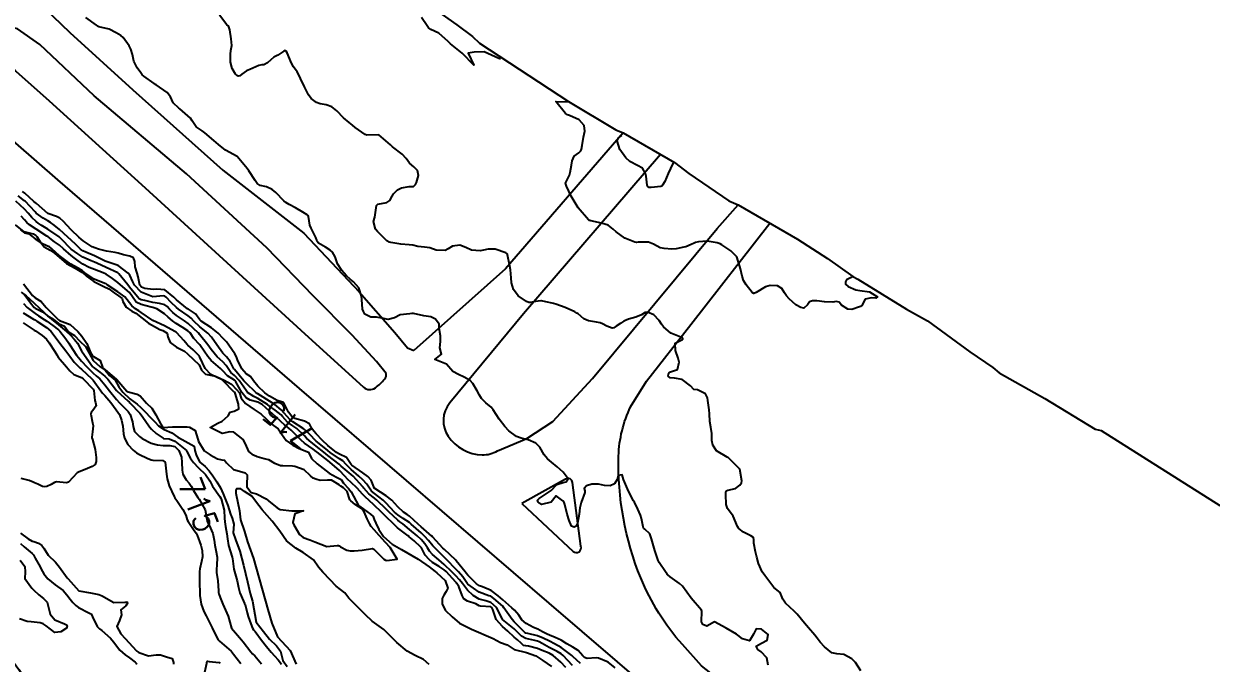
# Model space of a CAD drawing. Header units: metres. Extents: x 307586 to 320046, y 7427249 to 7434250.
# Drawn here: x 311718.4 to 311920.1, y 7432193.3 to 7432301.8 of the extents above; entities that cross this region are included whole.
import ezdxf
from ezdxf.enums import TextEntityAlignment as Align

# ---------------------------------------------------------------- set-up
doc = ezdxf.new("R2010")
doc.units = ezdxf.units.M
doc.header["$MEASUREMENT"] = 0
for name, color, linetype in [('Area', 45, 'Continuous'), ('Cotas', 45, 'Continuous'), ('Curvas de Nivel 1m', 11, 'Continuous'), ('Curvas de Nivel 5m', 15, 'Continuous'), ('DETALHES', 45, 'Continuous'), ('Hidrografia', 140, 'Continuous'), ('Vias Primárias', 230, 'Continuous'), ('Vias Secundárias', 230, 'Continuous')]:
    doc.layers.add(name, color=color, linetype=linetype)
doc.styles.add('Style-STANDARD', font='STANDARD.shx')

msp = doc.modelspace()

# ---------------------------------------------------------------- linework, layer by layer
at = {"layer": 'Area'}
msp.add_polyline3d([(311789.45, 7432303.4, 720.08), (311791.95, 7432301.63, 720.07), (311794.62, 7432299.69, 720.12), (311795.82, 7432298.56, 720.1), (311810.88, 7432288.67, 719.99), (311818.93, 7432283.82, 720.88), (311820.21, 7432283.3, 720.98), (311828.9, 7432278.27, 721.12), (311831.35, 7432276.44, 720.7), (311838.11, 7432271.8, 720.38), (311839.7, 7432271.11, 720.33), (311849.82, 7432265.25, 720.63), (311854.88, 7432261.99, 720.3), (311859.19, 7432258.94, 720.12), (311860.07, 7432258.49, 720.21), (311868.29, 7432253.42, 720.33), (311871.9, 7432251.4, 719.89), (311879.06, 7432246.15, 719.88), (311882.96, 7432243.48, 719.73), (311884.04, 7432242.6, 719.83), (311891.82, 7432238.24, 719.72), (311900.34, 7432233.05, 719.79), (311901.35, 7432232.8, 719.71), (311921.49, 7432220.05, 719.73)], dxfattribs=at)
at = {"layer": 'Curvas de Nivel 1m', "flags": 128}
for points, elevation in [([(311844.83, 7432192.98), (311844.58, 7432194.19), (311843.64, 7432195.25), (311843.07, 7432195.63), (311842.75, 7432196.21), (311843.66, 7432196.73), (311844.64, 7432197.22), (311844.83, 7432198.19), (311843.69, 7432199.11), (311842.78, 7432199.12), (311842.35, 7432198.22), (311841.66, 7432197.13), (311840.44, 7432197.47), (311839.67, 7432198.09), (311839.46, 7432198.25), (311837.69, 7432199.28), (311835.7, 7432200.3), (311834.42, 7432199.58), (311833.7, 7432199.88), (311833.48, 7432200.32), (311833.56, 7432202.16), (311833.5, 7432202.32), (311831.75, 7432204.35), (311830.29, 7432206.36), (311829.78, 7432206.83), (311828.19, 7432207.99), (311827.79, 7432208.28), (311827.73, 7432208.33), (311827.68, 7432208.39), (311827.36, 7432208.83), (311826.32, 7432210.41), (311826.16, 7432210.75), (311825.83, 7432211.58), (311825.57, 7432212.42), (311825.44, 7432212.84), (311825, 7432214.43), (311824.71, 7432215.26), (311823.89, 7432216.04), (311823.67, 7432216.22), (311823.58, 7432216.44), (311823.33, 7432217.87), (311823.16, 7432218.45), (311822.44, 7432219.96), (311822.19, 7432220.47), (311822.1, 7432220.63), (311821.95, 7432220.89), (311821.09, 7432222.48), (311820.4, 7432224.08), (311820.27, 7432224.49), (311820, 7432225.26), (311819.32, 7432225.18), (311819.19, 7432224.5), (311818.73, 7432223.75), (311817.98, 7432223.4), (311817.04, 7432223.46), (311815.98, 7432223.68), (311814.85, 7432223.68), (311813.98, 7432223.4), (311813.57, 7432222.97), (311813.66, 7432222.56), (311813.66, 7432222.27), (311813.05, 7432220.57), (311812.85, 7432219.65), (311812.71, 7432218.58), (311812.41, 7432217.09), (311812.22, 7432216.59), (311811.89, 7432216.39), (311811.43, 7432216.59), (311811, 7432217.5), (311810.66, 7432218.6), (311810.28, 7432220.26), (311810.17, 7432220.61), (311809.95, 7432220.88), (311808.84, 7432221.73), (311807.94, 7432220.63), (311806.32, 7432220.27), (311805.94, 7432220.48), (311805.75, 7432220.66), (311805.62, 7432220.99), (311805.95, 7432221.27), (311807.96, 7432222.63), (311808.95, 7432223.64), (311809.98, 7432223.95), (311810.49, 7432224.1), (311810.84, 7432224.6), (311810, 7432225.75), (311808.98, 7432226.62), (311808.02, 7432227.41), (311807.36, 7432227.97), (311806.76, 7432228.65), (311806.05, 7432229.96), (311805.34, 7432230.67), (311804.07, 7432231.19), (311802.87, 7432231.5), (311802.07, 7432231.8), (311800.79, 7432232.72), (311800.09, 7432233.47), (311799.16, 7432234.74), (311798.13, 7432236.33), (311797.77, 7432236.76), (311796.87, 7432237.5), (311796.15, 7432238.22), (311795.78, 7432238.78), (311795.42, 7432239.54), (311794.67, 7432240.8), (311794.19, 7432241.27), (311793.21, 7432241.83), (311792.2, 7432242.3), (311791.27, 7432242.84), (311790.21, 7432244.05), (311788.22, 7432244.87), (311789.35, 7432245.75), (311789.08, 7432246.86), (311789.19, 7432247.93), (311789.15, 7432248.86), (311788.97, 7432250.18), (311788.94, 7432250.86), (311788.31, 7432251.7), (311787.5, 7432252.07), (311786.32, 7432252.28), (311784.58, 7432252.65), (311784.32, 7432252.66), (311783.97, 7432252.58), (311782.32, 7432252.45), (311781.35, 7432251.92), (311780.31, 7432251.65), (311779.48, 7432251.81), (311778.31, 7432252.02), (311777.35, 7432252.04), (311776.32, 7432252.56), (311776.07, 7432253.02), (311775.95, 7432253.4), (311775.79, 7432255.03), (311775.75, 7432255.63), (311775.32, 7432257.03), (311774.38, 7432258.04), (311773.82, 7432258.48), (311773.18, 7432259.06), (311772.41, 7432259.97), (311771.67, 7432261.08), (311771.27, 7432262.25), (311770.82, 7432263.09), (311770.45, 7432263.42), (311769.62, 7432263.93), (311768.46, 7432264.6), (311768.25, 7432264.9), (311768.18, 7432265.11), (311768.02, 7432265.56), (311767.21, 7432267.13), (311767, 7432267.64), (311766.74, 7432269.14), (311766.68, 7432269.3), (311766.52, 7432269.43), (311765.79, 7432269.88), (311764.53, 7432270.59), (311763.46, 7432271.18), (311762.88, 7432271.52), (311762.55, 7432271.79), (311761.2, 7432273.2), (311760.57, 7432273.69), (311759.64, 7432274.15), (311758.57, 7432274.4), (311758.06, 7432274.72), (311757.67, 7432275.24), (311756.61, 7432276.88), (311756.33, 7432277.26), (311754.63, 7432279.28), (311752.65, 7432280.37), (311751.45, 7432281.32), (311750.67, 7432282), (311749.14, 7432283.35), (311748.69, 7432283.65), (311747.68, 7432284.35), (311747.02, 7432285.38), (311746.71, 7432285.79), (311744.9, 7432287.4), (311744.73, 7432287.52), (311743.77, 7432288.44), (311743.32, 7432289.42), (311742.76, 7432290.18), (311740.87, 7432291.45), (311740.78, 7432291.51), (311740.55, 7432291.68), (311738.8, 7432292.95), (311738.5, 7432293.18), (311738.26, 7432293.48), (311737.65, 7432294.33), (311737.09, 7432295.5), (311736.84, 7432296.64), (311736.59, 7432297.5), (311736.28, 7432298.09), (311735.26, 7432299.52), (311734.88, 7432299.82), (311734.11, 7432300.31), (311732.89, 7432300.9), (311731.13, 7432301.34), (311730.9, 7432301.45), (311730.74, 7432301.57), (311728.92, 7432302.92)], 718), ([(311860.57, 7432192), (311859.62, 7432193.43), (311859.02, 7432194.02), (311857.64, 7432194.8), (311856.48, 7432194.89), (311855.64, 7432195.05), (311854.4, 7432196.07), (311853.66, 7432196.89), (311853.13, 7432197.55), (311852.72, 7432198.09), (311851.69, 7432199.32), (311851.01, 7432200.12), (311849.72, 7432201.65), (311849.25, 7432202.13), (311847.74, 7432203.48), (311847.3, 7432204.16), (311846.88, 7432205.28), (311845.77, 7432206.18), (311844.23, 7432208.2), (311843.8, 7432208.79), (311843.18, 7432210.21), (311842.91, 7432211.29), (311842.66, 7432212.22), (311842.39, 7432213.7), (311842.4, 7432214.22), (311842.3, 7432214.64), (311841.88, 7432214.91), (311840.6, 7432215.53), (311839.89, 7432216.09), (311839.75, 7432216.25), (311839.62, 7432216.53), (311838.85, 7432218.26), (311837.93, 7432219.56), (311837.66, 7432220.27), (311837.61, 7432221.93), (311837.61, 7432222.28), (311837.7, 7432222.54), (311837.97, 7432222.65), (311839.26, 7432222.97), (311839.98, 7432223.5), (311840.31, 7432223.92), (311840.35, 7432224.25), (311840.01, 7432226.25), (311838.03, 7432228.21), (311837.99, 7432228.23), (311837.86, 7432228.27), (311836.05, 7432229.34), (311835.42, 7432230.31), (311835.25, 7432231.13), (311835.22, 7432232.31), (311835.06, 7432233.35), (311834.91, 7432234.31), (311834.83, 7432235.61), (311834.78, 7432236.31), (311834.59, 7432237.88), (311834.51, 7432238.32), (311834.16, 7432239.05), (311832.81, 7432239.7), (311832.17, 7432239.78), (311831.64, 7432240.36), (311830.19, 7432241.44), (311828.88, 7432241.7), (311828.2, 7432241.74), (311827.82, 7432242.02), (311827.89, 7432242.39), (311827.99, 7432242.61), (311828.21, 7432242.76), (311829.42, 7432243.18), (311829.69, 7432244.38), (311829.52, 7432245.1), (311829.08, 7432246.38), (311829.03, 7432247.61), (311830.27, 7432248.26), (311830.34, 7432248.3), (311830.34, 7432248.37), (311830.28, 7432248.52), (311830, 7432248.65), (311828.29, 7432249.32), (311827.03, 7432250.41), (311826.72, 7432250.83), (311826.31, 7432251.47), (311825.4, 7432252.43), (311824.33, 7432252.91), (311823.93, 7432252.84), (311823.29, 7432252.46), (311822.32, 7432252.06), (311821.11, 7432251.69), (311820.31, 7432251.34), (311819.78, 7432251.03), (311819, 7432250.5), (311818.58, 7432250.22), (311818.3, 7432250.16), (311817.39, 7432250.52), (311816.7, 7432250.93), (311816.31, 7432251.08), (311815.65, 7432251.2), (311814.31, 7432251.41), (311813.51, 7432251.77), (311812.53, 7432252.59), (311812.41, 7432252.68), (311812.32, 7432252.73), (311811.97, 7432252.95), (311810.33, 7432253.69), (311808.74, 7432254.23), (311808.34, 7432254.37), (311808.13, 7432254.42), (311807.05, 7432254.65), (311806.35, 7432254.81), (311806.2, 7432254.81), (311805.29, 7432254.67), (311804.47, 7432254.55), (311804.34, 7432254.52), (311804.18, 7432254.53), (311803.78, 7432254.69), (311802.36, 7432255.64), (311801.56, 7432256.72), (311801.23, 7432257.88), (311801.19, 7432258.72), (311801.07, 7432260.06), (311800.93, 7432260.72), (311800.57, 7432262.6), (311800.53, 7432262.73), (311800.44, 7432262.84), (311800.25, 7432262.93), (311798.45, 7432263.57), (311797.24, 7432263.56), (311796.45, 7432263.39), (311795.91, 7432263.32), (311794.45, 7432263.43), (311793.5, 7432263.86), (311792.46, 7432264.28), (311791.2, 7432264.1), (311790.45, 7432263.61), (311789.95, 7432263.35), (311788.45, 7432263.4), (311787.35, 7432263.78), (311786.45, 7432263.94), (311785.34, 7432264.02), (311784.46, 7432264.23), (311783.86, 7432264.33), (311782.46, 7432264.44), (311780.73, 7432264.69), (311780.46, 7432264.77), (311780.08, 7432264.97), (311778.49, 7432266.58), (311778.11, 7432267), (311777.8, 7432268.3), (311778, 7432269), (311778.09, 7432269.43), (311778.31, 7432270.99), (311778.54, 7432271.19), (311780.04, 7432271.48), (311780.55, 7432271.82), (311780.98, 7432272.55), (311781.21, 7432272.96), (311781.88, 7432273.65), (311782.57, 7432273.97), (311783.85, 7432274.21), (311784.58, 7432274.19), (311784.94, 7432274.56), (311785.11, 7432274.91), (311785.41, 7432276.1), (311785.29, 7432276.91), (311784.62, 7432277.54), (311783.88, 7432278.18), (311783.36, 7432278.94), (311782.64, 7432279.69), (311781.01, 7432280.97), (311780.67, 7432281.26), (311778.68, 7432282.99), (311776.68, 7432282.95), (311776.38, 7432283.02), (311774.69, 7432284.23), (311774.25, 7432284.6), (311773.66, 7432285.06), (311772.71, 7432285.85), (311771.57, 7432287.08), (311770.74, 7432287.75), (311769.76, 7432288.09), (311768.74, 7432288.27), (311768.1, 7432288.47), (311767.21, 7432289.13), (311766.76, 7432289.77), (311766.06, 7432291.15), (311765.38, 7432292.57), (311765.12, 7432293.16), (311764.81, 7432293.68), (311764.19, 7432294.54), (311763.85, 7432295.17), (311763.12, 7432296.92), (311762.94, 7432297.19), (311762.9, 7432297.23), (311762.85, 7432297.26), (311762.78, 7432297.27), (311762.57, 7432297.19), (311761.52, 7432296.52), (311760.84, 7432296.17), (311760.33, 7432295.72), (311759.77, 7432295.22), (311759.19, 7432294.86), (311758.82, 7432294.84), (311758.31, 7432294.73), (311756.81, 7432294.08), (311756.24, 7432293.83), (311755.41, 7432293.27), (311755.08, 7432292.99), (311754.8, 7432292.97), (311754.59, 7432293.07), (311754.38, 7432293.29), (311753.77, 7432294.25), (311753.51, 7432295.3), (311753.5, 7432296.65), (311753.59, 7432297.3), (311753.71, 7432298.15), (311753.63, 7432299.3), (311753.38, 7432300.82), (311753.23, 7432301.31), (311753.1, 7432301.5), (311752.91, 7432301.68), (311751.65, 7432303.32)], 719), ([(311828.86, 7432278.23), (311828.87, 7432278.21), (311828.8, 7432278.22), (311828.63, 7432278.11), (311827.85, 7432276.4), (311827.24, 7432275.05), (311826.89, 7432274.42), (311826.75, 7432274.26), (311826.59, 7432274.22), (311824.96, 7432274.06), (311824.59, 7432274.05), (311824.36, 7432274.22), (311824.27, 7432274.44), (311824.11, 7432275.95), (311824.01, 7432276.45), (311823.47, 7432277.31), (311822.63, 7432277.78), (311821.32, 7432278.48), (311820.64, 7432279.08), (311819.65, 7432280.5), (311819.19, 7432281.99), (311819.38, 7432282.5), (311819.95, 7432282.87)], 721), ([(311812.95, 7432193.24), (311811.63, 7432194.47), (311811.5, 7432194.59), (311809.65, 7432195.96), (311808.51, 7432196.62), (311807.66, 7432197.06), (311806.6, 7432197.58), (311805.67, 7432197.93), (311804.01, 7432198.34), (311803.67, 7432198.42), (311803.5, 7432198.51), (311803.33, 7432198.69), (311801.7, 7432200.33), (311801.35, 7432200.71), (311800.51, 7432201.93), (311799.95, 7432202.73), (311799.73, 7432202.96), (311798.21, 7432204.27), (311797.74, 7432204.67), (311797.69, 7432204.69), (311797.37, 7432204.76), (311795.75, 7432205.39), (311793.83, 7432206.74), (311793.77, 7432206.79), (311792.94, 7432207.97), (311792.23, 7432208.82), (311791.8, 7432209.27), (311790.24, 7432210.85), (311789.83, 7432211.25), (311788.18, 7432212.87), (311787.85, 7432213.25), (311787.14, 7432214.16), (311786.48, 7432214.89), (311785.87, 7432215.45), (311784.17, 7432216.92), (311783.9, 7432217.16), (311782.85, 7432217.89), (311781.91, 7432218.48), (311781.35, 7432218.96), (311779.94, 7432220.49), (311779.42, 7432220.98), (311777.95, 7432222.12), (311777.47, 7432222.51), (311777.11, 7432223), (311776.68, 7432223.72), (311775.98, 7432224.41), (311775.28, 7432225.03), (311774, 7432226.18), (311773.14, 7432227.05), (311772.59, 7432227.63), (311772.02, 7432228.01), (311770.45, 7432229.09), (311770.04, 7432229.42), (311768.55, 7432230.61), (311768.06, 7432231), (311767.94, 7432231.11), (311767.02, 7432232.07), (311766.08, 7432232.95), (311765.84, 7432233.14), (311764.09, 7432234.28), (311763.58, 7432234.65), (311763.11, 7432235.17), (311762.12, 7432236.32), (311761.02, 7432237.2), (311760.14, 7432237.77), (311758.62, 7432238.75), (311758.15, 7432239.04), (311758.03, 7432239.11), (311757.83, 7432239.23), (311756.18, 7432240.81), (311755.78, 7432241.26), (311754.2, 7432243.14), (311754.13, 7432243.21), (311754.08, 7432243.28), (311753.46, 7432244.54), (311752.83, 7432245.3), (311752.23, 7432245.95), (311751.2, 7432247.32), (311750.27, 7432248.66), (311749.63, 7432249.34), (311748.29, 7432250.4), (311747.28, 7432251.37), (311746.82, 7432251.88), (311746.31, 7432252.28), (311744.66, 7432253.4), (311744.33, 7432253.67), (311743.44, 7432254.52), (311742.59, 7432255.43), (311742.35, 7432255.62), (311742.12, 7432255.65), (311740.34, 7432255.49), (311740.3, 7432255.5), (311738.36, 7432256.29), (311737.19, 7432257.49), (311736.91, 7432258.03), (311736.39, 7432259.19), (311736.15, 7432259.5), (311734.41, 7432260.8), (311732.55, 7432261.42), (311732.42, 7432261.46), (311732.24, 7432261.55), (311730.43, 7432262.45), (311728.94, 7432263.08), (311728.44, 7432263.3), (311728.26, 7432263.41), (311728.04, 7432263.6), (311727.24, 7432264.39), (311726.46, 7432265.1), (311725.88, 7432265.63), (311724.48, 7432266.92), (311723.58, 7432267.65), (311722.94, 7432268.11), (311722.5, 7432268.37), (311721.68, 7432268.85), (311720.51, 7432269.67), (311720.31, 7432269.9), (311718.64, 7432271.71), (311718.54, 7432271.8), (311717.45, 7432272.62)], 716), ([(311818.82, 7432192.5), (311817.62, 7432193.48), (311815.98, 7432194.18), (311815.63, 7432194.21), (311814.06, 7432194.12), (311813.63, 7432194.27), (311813.33, 7432194.56), (311812.56, 7432195.49), (311811.65, 7432196.01), (311810.61, 7432196.6), (311809.66, 7432197.19), (311808.63, 7432197.66), (311807.67, 7432198.09), (311807.29, 7432198.26), (311806.48, 7432198.65), (311805.68, 7432199.07), (311804.96, 7432199.39), (311803.69, 7432200.02), (311803, 7432200.69), (311802.45, 7432201.44), (311801.72, 7432202.32), (311801.31, 7432202.71), (311799.74, 7432204.06), (311798.95, 7432204.74), (311797.76, 7432205.62), (311796.3, 7432206.24), (311795.77, 7432206.45), (311795.29, 7432206.78), (311793.79, 7432208.27), (311793.54, 7432208.56), (311793.34, 7432208.81), (311791.82, 7432210.7), (311791.71, 7432210.83), (311789.84, 7432212.58), (311789.58, 7432212.85), (311787.86, 7432214.7), (311787.79, 7432214.79), (311787.71, 7432214.87), (311785.89, 7432216.43), (311785.35, 7432216.91), (311783.91, 7432218.25), (311783.52, 7432218.53), (311782.87, 7432218.94), (311781.93, 7432219.82), (311780.88, 7432220.96), (311779.95, 7432221.72), (311778.02, 7432222.93), (311777.96, 7432222.97), (311777.37, 7432224.39), (311776.82, 7432225.01), (311775.99, 7432225.6), (311774.12, 7432226.93), (311774.01, 7432227.02), (311773.99, 7432227.04), (311773.2, 7432228.23), (311772.03, 7432228.79), (311771.5, 7432229.08), (311770.05, 7432230.27), (311769.13, 7432231.1), (311768.07, 7432232.22), (311767.64, 7432232.68), (311767.34, 7432233.12), (311766.9, 7432233.93), (311766.1, 7432234.36), (311764.43, 7432234.82), (311764.1, 7432234.99), (311764.01, 7432235.06), (311763.92, 7432235.16), (311763.34, 7432235.94), (311762.71, 7432237.18), (311762.5, 7432237.55), (311762.14, 7432237.68), (311761.44, 7432237.9), (311760.15, 7432238.63), (311759.35, 7432239.22), (311758.17, 7432240.33), (311757.43, 7432241.24), (311756.89, 7432241.95), (311756.19, 7432242.43), (311755.41, 7432243.27), (311754.69, 7432244.8), (311754.52, 7432245.28), (311754.23, 7432245.82), (311753.22, 7432247.3), (311752.81, 7432247.85), (311752.26, 7432248.41), (311751.4, 7432249.32), (311750.29, 7432250.25), (311748.52, 7432251.35), (311748.31, 7432251.59), (311747.56, 7432252.61), (311746.39, 7432253.38), (311746.35, 7432253.4), (311746.32, 7432253.42), (311746.23, 7432253.47), (311744.34, 7432254.97), (311744.12, 7432255.18), (311743.9, 7432255.41), (311742.36, 7432256.67), (311741, 7432256.81), (311740.36, 7432256.76), (311738.94, 7432256.88), (311738.37, 7432257.11), (311738.1, 7432257.47), (311737.8, 7432258.89), (311737.64, 7432259.48), (311737.32, 7432260.58), (311737.24, 7432261.49), (311737.05, 7432262.11), (311736.43, 7432262.38), (311735.31, 7432262.64), (311734.44, 7432262.89), (311733.91, 7432263), (311732.44, 7432263.24), (311731.07, 7432263.56), (311730.45, 7432263.78), (311730.04, 7432263.98), (311728.46, 7432265.01), (311728.14, 7432265.27), (311727.77, 7432265.6), (311726.48, 7432266.79), (311725.73, 7432267.63), (311725.17, 7432268.3), (311724.5, 7432268.83), (311723.97, 7432269.11), (311722.51, 7432269.66), (311720.54, 7432271.32), (311720.11, 7432271.69), (311718.56, 7432273.08), (311718.19, 7432273.35)], 717), ([(311718.37, 7432257.69), (311719.9, 7432255.69), (311720.34, 7432255.31), (311721.38, 7432254.72), (311722.2, 7432253.66), (311722.27, 7432253.6), (311722.32, 7432253.57), (311724.22, 7432251.64), (311724.3, 7432251.57), (311724.47, 7432251.47), (311726.29, 7432250.78), (311727.56, 7432249.6), (311727.9, 7432249.22), (311728.27, 7432248.8), (311729.12, 7432247.58), (311729.75, 7432246.05), (311729.99, 7432245.57), (311730.22, 7432245.37), (311731.37, 7432244.7), (311731.79, 7432243.55), (311731.96, 7432243.31), (311732.2, 7432243.12), (311734.1, 7432241.52), (311734.18, 7432241.43), (311735.92, 7432239.5), (311736.15, 7432239.37), (311737.66, 7432238.99), (311738.14, 7432238.66), (311739.27, 7432237.46), (311740.12, 7432236.59), (311740.8, 7432235.44), (311741.67, 7432233.85), (311741.94, 7432233.43), (311742.01, 7432233.35), (311742.08, 7432233.33), (311743.68, 7432233.41), (311744.08, 7432233.43), (311746.03, 7432233.43), (311746.08, 7432233.44), (311746.14, 7432233.44), (311746.57, 7432233.37), (311747.51, 7432232.79), (311747.98, 7432231.35), (311748.06, 7432230.95), (311749.01, 7432229.34), (311750.03, 7432228.66), (311751.32, 7432228.01), (311752.02, 7432227.84), (311752.47, 7432227.76), (311752.8, 7432227.3), (311754, 7432226.17), (311755.46, 7432225.79), (311755.99, 7432225.62), (311756.33, 7432225.25), (311756.26, 7432223.55), (311756.26, 7432223.26), (311756.99, 7432222.28), (311757.95, 7432222.04), (311759.54, 7432221.21), (311759.94, 7432220.88), (311761.45, 7432219.67), (311761.92, 7432219.42), (311763.91, 7432219.16), (311765.91, 7432219.14), (311764.43, 7432218.63), (311764.12, 7432217.16), (311764.24, 7432216.8), (311765.24, 7432215.15), (311765.86, 7432214.64), (311766.97, 7432214.24), (311767.85, 7432213.91), (311769.84, 7432213.09), (311771.64, 7432213.28), (311771.84, 7432213.26), (311771.98, 7432213.21), (311772.17, 7432213.07), (311773.27, 7432212.48), (311773.84, 7432212.37), (311774.51, 7432212.36), (311775.84, 7432212.5), (311777.61, 7432212.76), (311777.84, 7432212.67), (311779.56, 7432210.97), (311779.82, 7432210.77), (311780.07, 7432210.71), (311781.82, 7432210.95), (311780.64, 7432212.96), (311779.85, 7432213.79), (311778.74, 7432214.98), (311777.88, 7432215.96), (311777.41, 7432216.52), (311777.13, 7432217), (311776.72, 7432217.83), (311776.21, 7432219.02), (311775.92, 7432219.44), (311774.69, 7432220.27), (311773.94, 7432220.84), (311773.8, 7432221.04), (311773.34, 7432222.44), (311772.67, 7432223.06), (311772.25, 7432223.35), (311771.97, 7432223.6), (311770.68, 7432224.38), (311769.98, 7432224.4), (311768.76, 7432224.32), (311767.98, 7432224.53), (311767.56, 7432224.7), (311767.1, 7432225.12), (311766, 7432226.15), (311764.46, 7432226.7), (311764.01, 7432226.76), (311762.41, 7432226.78), (311762.01, 7432226.79), (311761.04, 7432227.2), (311760.02, 7432227.83), (311759.23, 7432228.01), (311758.02, 7432228.33), (311757.43, 7432228.64), (311756.63, 7432229.25), (311756.05, 7432230.52), (311755.67, 7432231.26), (311754.08, 7432232.53), (311753.37, 7432232.59), (311752.07, 7432232.31), (311750.08, 7432233.33), (311751.36, 7432234.05), (311752.09, 7432234.36), (311753.13, 7432235.29), (311753.47, 7432235.93), (311754.11, 7432236.08), (311754.93, 7432236.46), (311754.89, 7432237.27), (311754.28, 7432239.15), (311754.17, 7432239.28), (311754.15, 7432239.3), (311752.22, 7432241.31), (311752.2, 7432241.32), (311752.11, 7432241.38), (311750.19, 7432242.32), (311749.18, 7432243.34), (311748.32, 7432245.25), (311748.27, 7432245.35), (311748.22, 7432245.4), (311747.14, 7432246.47), (311746.25, 7432247.27), (311746.14, 7432247.38), (311745.58, 7432248.07), (311744.38, 7432249.4), (311744.27, 7432249.49), (311744.04, 7432249.63), (311742.29, 7432250.57), (311740.3, 7432251.45), (311738.32, 7432252.84), (311737.96, 7432253.12), (311737.35, 7432253.48), (311736.77, 7432253.94), (311736.33, 7432254.48), (311735.57, 7432255.51), (311734.35, 7432256.31), (311732.59, 7432257.55), (311732.46, 7432257.64), (311732.37, 7432257.69), (311732.14, 7432257.78), (311730.38, 7432258.48), (311728.79, 7432259.59), (311728.4, 7432259.88), (311727.65, 7432260.36), (311726.41, 7432261.02), (311725.53, 7432261.63), (311724.43, 7432262.52), (311723.17, 7432263.65), (311722.76, 7432263.97), (311722.45, 7432264.1), (311721.35, 7432264.58), (311720.69, 7432265.69), (311720.47, 7432265.92), (311720.06, 7432266.11), (311718.48, 7432266.54), (311716.99, 7432267.73)], 713), ([(311810.48, 7432192.6), (311809.62, 7432193.46), (311808.3, 7432194.62), (311807.64, 7432194.99), (311806.46, 7432195.46), (311805.64, 7432195.79), (311804.11, 7432196.21), (311803.65, 7432196.24), (311803.28, 7432196.32), (311802.88, 7432196.69), (311802.22, 7432197.26), (311801.66, 7432197.75), (311800.62, 7432198.72), (311799.68, 7432199.51), (311798.64, 7432200.74), (311798.04, 7432202.43), (311797.89, 7432202.75), (311797.72, 7432202.86), (311795.95, 7432203), (311795.73, 7432203.06), (311795.15, 7432203.37), (311793.73, 7432203.86), (311793.15, 7432204.22), (311792.86, 7432204.81), (311792.27, 7432206.32), (311791.95, 7432206.83), (311791.87, 7432206.93), (311791.78, 7432207.04), (311790.12, 7432208.85), (311789.8, 7432209.14), (311788.94, 7432209.73), (311787.82, 7432210.42), (311787.23, 7432210.88), (311786.59, 7432211.64), (311785.93, 7432212.9), (311785.9, 7432212.95), (311785.84, 7432213.02), (311784.71, 7432214.05), (311783.86, 7432214.77), (311783.78, 7432214.84), (311783.67, 7432214.92), (311781.88, 7432216.3), (311781.17, 7432216.96), (311779.91, 7432218.2), (311779.1, 7432218.98), (311777.93, 7432220.14), (311777.02, 7432221), (311776.45, 7432221.51), (311775.95, 7432222.01), (311775.03, 7432223.03), (311773.97, 7432224.02), (311773.42, 7432224.49), (311772.92, 7432225.06), (311772, 7432226), (311770.78, 7432227.08), (311770.02, 7432227.72), (311768.22, 7432229.11), (311768.04, 7432229.25), (311767.53, 7432229.63), (311766.06, 7432230.66), (311765.51, 7432231.15), (311764.08, 7432232.58), (311763.79, 7432232.87), (311763.41, 7432233.17), (311762.65, 7432233.74), (311762.09, 7432234.26), (311761.16, 7432235.2), (311760.12, 7432236.09), (311758.86, 7432237.22), (311758.14, 7432237.63), (311756.86, 7432237.97), (311756.14, 7432238.37), (311755.41, 7432239.27), (311754.4, 7432241.06), (311754.27, 7432241.28), (311754.18, 7432241.35), (311752.99, 7432242.1), (311752.2, 7432242.92), (311751.82, 7432243.31), (311750.22, 7432244.68), (311749.67, 7432245.34), (311748.44, 7432247.16), (311748.3, 7432247.35), (311748.25, 7432247.41), (311747.3, 7432248.4), (311746.64, 7432249.37), (311746.28, 7432249.74), (311745.32, 7432250.36), (311744.3, 7432250.97), (311743.66, 7432251.41), (311742.93, 7432252.04), (311742.31, 7432252.6), (311740.98, 7432253.44), (311740.33, 7432253.67), (311740.03, 7432253.75), (311738.33, 7432254.16), (311737.46, 7432254.61), (311736.88, 7432255.49), (311736.35, 7432256.2), (311734.83, 7432257.52), (311734.38, 7432257.9), (311733.45, 7432258.6), (311732.39, 7432259.31), (311731.89, 7432259.56), (311730.4, 7432260.1), (311729.52, 7432260.47), (311728.41, 7432261.05), (311727.63, 7432261.6), (311726.95, 7432262.13), (311726.43, 7432262.53), (311725.15, 7432263.63), (311724.45, 7432264.23), (311723.64, 7432264.83), (311722.53, 7432265.66), (311722.46, 7432265.71), (311722.33, 7432265.79), (311720.48, 7432267), (311719.38, 7432267.7), (311718.9, 7432268.11), (311718.5, 7432268.58), (311717.98, 7432269.19)], 714), ([(311718.35, 7432256.03), (311718.63, 7432255.71), (311719.54, 7432254.49), (311720.17, 7432253.69), (311720.32, 7432253.57), (311721.56, 7432252.92), (311722.31, 7432252.4), (311723.17, 7432251.65), (311724.29, 7432250.74), (311725.63, 7432249.63), (311726.27, 7432249.03), (311726.97, 7432248.32), (311727.51, 7432247.6), (311728.23, 7432246.34), (311728.71, 7432245.59), (311730.1, 7432243.68), (311730.18, 7432243.57), (311730.2, 7432243.55), (311731.33, 7432242.69), (311732.19, 7432242.01), (311732.67, 7432241.54), (311734.15, 7432239.58), (311734.21, 7432239.52), (311736.14, 7432237.77), (311736.28, 7432237.65), (311736.44, 7432237.5), (311738.11, 7432235.75), (311738.36, 7432235.47), (311739.03, 7432234.52), (311739.73, 7432233.45), (311740.08, 7432233.04), (311740.9, 7432232.27), (311742.06, 7432231.49), (311742.12, 7432231.47), (311743.11, 7432231.41), (311744.06, 7432231.01), (311746.01, 7432229.38), (311746.03, 7432229.35), (311746.72, 7432228.07), (311747.22, 7432227.36), (311748, 7432226.55), (311749.26, 7432225.34), (311749.97, 7432224.25), (311750.46, 7432223.33), (311751.67, 7432221.59), (311751.88, 7432221.31), (311751.94, 7432221.19), (311752.45, 7432219.3), (311752.51, 7432217.91), (311752.52, 7432217.3), (311752.67, 7432216.51), (311752.9, 7432215.29), (311753, 7432214.44), (311753.19, 7432213.29), (311753.79, 7432211.31), (311753.79, 7432211.28), (311753.82, 7432211.09), (311754.09, 7432209.28), (311754.18, 7432208.88), (311754.64, 7432207.27), (311754.86, 7432206.16), (311755.1, 7432205.27), (311755.73, 7432203.82), (311755.91, 7432203.44), (311755.98, 7432203.26), (311756.32, 7432201.86), (311756.49, 7432201.25), (311756.94, 7432199.99), (311757.25, 7432199.24), (311757.43, 7432198.99), (311757.67, 7432198.7), (311758.79, 7432197.22), (311759.64, 7432196.15), (311760.43, 7432195.2), (311761, 7432194.57), (311761.61, 7432193.85), (311762.14, 7432193.17)], 714), ([(311718.31, 7432252.8), (311720.06, 7432251.69), (311720.3, 7432251.56), (311720.61, 7432251.38), (311722.28, 7432250.26), (311722.99, 7432249.65), (311724.26, 7432248.02), (311724.53, 7432247.64), (311725.53, 7432246.33), (311726.08, 7432245.62), (311726.22, 7432245.41), (311726.98, 7432244.38), (311727.73, 7432243.6), (311727.99, 7432243.38), (311728.2, 7432243.2), (311729.96, 7432241.57), (311730.18, 7432241.33), (311731.49, 7432239.55), (311731.76, 7432239.16), (311732.14, 7432238.72), (311733.17, 7432237.53), (311734.11, 7432236.3), (311734.66, 7432235.51), (311735.02, 7432234.58), (311735.23, 7432233.51), (311735.35, 7432232.23), (311735.48, 7432231.51), (311736.05, 7432230.41), (311736.95, 7432229.49), (311737.54, 7432228.99), (311738.03, 7432228.71), (311739.36, 7432228.11), (311740.02, 7432227.83), (311740.34, 7432227.77), (311742.02, 7432227.69), (311742.43, 7432227.42), (311742.49, 7432226.93), (311742.62, 7432225.41), (311742.78, 7432224.61), (311743.08, 7432223.41), (311743.94, 7432221.59), (311744.07, 7432221.4), (311744.4, 7432220.93), (311745.42, 7432219.38), (311745.9, 7432218.41), (311746.17, 7432217.65), (311746.29, 7432217.37), (311747.21, 7432216.02), (311747.7, 7432215.35), (311747.76, 7432215.25), (311747.86, 7432215.05), (311748.48, 7432213.34), (311748.71, 7432212.46), (311748.77, 7432211.34), (311748.61, 7432210.54), (311748.3, 7432209.34), (311748.25, 7432208.88), (311748.27, 7432207.34), (311748.27, 7432206.84), (311748.28, 7432205.34), (311748.3, 7432204.79), (311748.5, 7432203.34), (311748.98, 7432202.07), (311749.36, 7432201.33), (311749.69, 7432200.68), (311750.38, 7432199.32), (311750.8, 7432198.44), (311751.4, 7432197.3), (311751.65, 7432197.04), (311753.22, 7432195.69), (311753.62, 7432195.34), (311753.68, 7432195.28), (311754.03, 7432194.86), (311755.28, 7432193.26)], 716), ([(311718.29, 7432251.1), (311720.15, 7432249.82), (311720.27, 7432249.75), (311720.38, 7432249.69), (311721.55, 7432248.95), (311722.26, 7432248.29), (311722.73, 7432247.66), (311723.67, 7432246.21), (311724, 7432245.64), (311724.22, 7432245.27), (311725.64, 7432243.63), (311726.2, 7432242.93), (311726.9, 7432242.32), (311728.18, 7432241.79), (311728.5, 7432241.59), (311730.16, 7432239.82), (311730.27, 7432239.57), (311730.47, 7432237.89), (311730.56, 7432237.56), (311730.71, 7432236.97), (311730.11, 7432236.17), (311729.84, 7432235.84), (311729.81, 7432235.57), (311730.09, 7432234.08), (311730.18, 7432233.67), (311730.19, 7432233.57), (311730.07, 7432232.55), (311729.97, 7432231.66), (311729.98, 7432231.57), (311730.06, 7432231.27), (311730.55, 7432229.56), (311730.7, 7432228.24), (311730.69, 7432227.56), (311730.52, 7432227.05), (311730, 7432226.69), (311729.23, 7432226.34), (311727.99, 7432225.86), (311727.8, 7432225.78), (311727.46, 7432225.6), (311725.97, 7432224.01), (311725.66, 7432223.93), (311723.97, 7432224.08), (311723.63, 7432223.98), (311723.06, 7432223.65), (311722.3, 7432223.32), (311721.96, 7432223.26), (311721.59, 7432223.3), (311720.79, 7432223.68), (311720.22, 7432223.94), (311719.97, 7432224.04), (311719.33, 7432224.33), (311717.97, 7432224.63)], 717), ([(311717.86, 7432215.38), (311719.16, 7432214.39), (311719.85, 7432214.01), (311720.1, 7432213.94), (311720.88, 7432213.67), (311721.46, 7432213.29), (311721.83, 7432212.81), (311722.54, 7432211.65), (311723.81, 7432210.45), (311724.48, 7432209.63), (311725.77, 7432207.82), (311725.86, 7432207.71), (311725.93, 7432207.62), (311727.74, 7432205.59), (311729.74, 7432205.26), (311731.16, 7432204.97), (311731.74, 7432204.75), (311733.59, 7432203.66), (311733.72, 7432203.6), (311735.57, 7432203.66), (311735.72, 7432203.69), (311735.96, 7432203.73), (311736.04, 7432203.5), (311735.72, 7432203.05), (311734.87, 7432202.35), (311734.97, 7432201.51), (311734.63, 7432200.57), (311734.22, 7432199.51), (311734.88, 7432198.29), (311735.6, 7432197.5), (311735.65, 7432197.44), (311737.48, 7432195.47), (311737.56, 7432195.41), (311737.62, 7432195.37), (311737.94, 7432195.14), (311739.61, 7432194.58), (311740.9, 7432194.71), (311741.62, 7432194.73), (311742.65, 7432194.37), (311743.61, 7432194.08), (311743.85, 7432193.4), (311743.84, 7432193.16)], 717), ([(311717.84, 7432213.6), (311718.46, 7432213.08), (311719.83, 7432211.91), (311719.94, 7432211.81), (311720.03, 7432211.69), (311720.34, 7432211.16), (311721.18, 7432209.67), (311721.37, 7432209.25), (311721.78, 7432208.45), (311722.47, 7432207.65), (311723.76, 7432206.62), (311725.07, 7432205.63), (311725.74, 7432204.9), (311726.27, 7432204.15), (311726.72, 7432203.61), (311727.22, 7432203.1), (311727.71, 7432202.75), (311729.43, 7432201.85), (311729.7, 7432201.73), (311729.82, 7432201.68), (311729.92, 7432201.57), (311730.06, 7432201.2), (311730.85, 7432199.55), (311731.27, 7432199.15), (311731.67, 7432198.86), (311733.14, 7432197.53), (311733.64, 7432196.92), (311734.72, 7432195.51), (311735.62, 7432194.72), (311736.34, 7432194.22), (311737.32, 7432193.47), (311737.46, 7432193.33), (311737.6, 7432193.16)], 718), ([(311717.81, 7432210.8), (311718.56, 7432209.7), (311718.66, 7432208.83), (311718.57, 7432207.7), (311719.75, 7432206.02), (311720.11, 7432205.68), (311720.98, 7432204.91), (311721.73, 7432204.31), (311722.39, 7432203.65), (311722.61, 7432202.75), (311722.89, 7432201.65), (311723.69, 7432200.67), (311725.32, 7432199.99), (311725.68, 7432199.82), (311725.78, 7432199.62), (311725.67, 7432199.24), (311724.67, 7432198.62), (311723.66, 7432198.51), (311722.2, 7432199.65), (311721.68, 7432200.01), (311721.18, 7432200.17), (311719.68, 7432200.32), (311718.99, 7432200.39), (311717.69, 7432200.82)], 719), ([(311749.16, 7432191.76), (311749.47, 7432193.33), (311749.49, 7432193.44), (311749.61, 7432193.64), (311749.88, 7432193.6), (311751.6, 7432193.43), (311751.78, 7432193.3)], 717)]:
    msp.add_lwpolyline(points, dxfattribs=dict(at, elevation=elevation))
at = {"layer": 'Curvas de Nivel 5m', "flags": 128}
for points, elevation in [([(311799.38, 7432295.84), (311799.09, 7432295.92), (311796.58, 7432297.06), (311794.86, 7432297.03), (311793.85, 7432296.82), (311794.82, 7432294.8), (311792.85, 7432296.83), (311790.87, 7432298.44), (311790.5, 7432298.85), (311788.89, 7432300.22), (311787.52, 7432300.89), (311787.14, 7432301.13), (311786.91, 7432301.46), (311785.92, 7432302.91)], 720), ([(311859.07, 7432258.91), (311858.89, 7432258.79), (311858.09, 7432258.35), (311857.94, 7432258.04), (311857.97, 7432257.62), (311858.38, 7432257.23), (311859.71, 7432256.68), (311860.38, 7432256.54), (311862.04, 7432256.33), (311863.37, 7432255.48), (311863.09, 7432255.25), (311862.37, 7432255.31), (311861.28, 7432255.09), (311860.72, 7432254.01), (311860.51, 7432253.85), (311860.35, 7432253.79), (311859.03, 7432253.34), (311858.34, 7432253.38), (311857.28, 7432254.05), (311856.88, 7432254.58), (311856.36, 7432254.68), (311855.82, 7432254.61), (311854.36, 7432254.63), (311853.08, 7432254.81), (311852.36, 7432254.82), (311851.83, 7432254.65), (311851.48, 7432254.12), (311850.88, 7432253.59), (311850.35, 7432253.66), (311849.53, 7432254.14), (311848.36, 7432255.16), (311847.9, 7432255.68), (311847.61, 7432256.16), (311847.12, 7432256.91), (311846.38, 7432257.36), (311845.15, 7432257.43), (311844.38, 7432257.2), (311842.76, 7432256.22), (311842.37, 7432256.08), (311842.1, 7432256.23), (311841.09, 7432257.54), (311840.65, 7432258.25), (311840.4, 7432258.98), (311840.11, 7432260.25), (311840.02, 7432260.66), (311839.5, 7432262.26), (311838.46, 7432263.27), (311836.96, 7432264.29), (311836.67, 7432264.49), (311836.48, 7432264.56), (311836.15, 7432264.63), (311834.48, 7432264.91), (311832.96, 7432264.82), (311832.48, 7432264.71), (311832.22, 7432264.61), (311831.72, 7432264.36), (311830.83, 7432264), (311830.47, 7432263.9), (311829.21, 7432263.63), (311828.46, 7432263.57), (311827.18, 7432263.69), (311826.46, 7432263.81), (311825.36, 7432264.43), (311824.48, 7432264.76), (311822.75, 7432264.74), (311822.48, 7432264.73), (311822.16, 7432264.79), (311820.48, 7432265.46), (311819, 7432266.5), (311818.5, 7432266.99), (311817.62, 7432267.64), (311816.51, 7432267.99), (311814.7, 7432268.37), (311814.51, 7432268.43), (311814.42, 7432268.47), (311814.3, 7432268.56), (311812.54, 7432270.59), (311811.37, 7432272.6), (311810.58, 7432274.26), (311810.44, 7432274.61), (311810.41, 7432274.79), (311810.59, 7432275.12), (311811.09, 7432276.12), (311811.19, 7432276.6), (311811.39, 7432277.83), (311811.54, 7432278.6), (311811.88, 7432279.36), (311812.65, 7432279.91), (311812.98, 7432280.27), (311813.1, 7432280.58), (311813.23, 7432281.15), (311813.48, 7432282.58), (311813.7, 7432283.59), (311813.59, 7432284.58), (311812.72, 7432285.51), (311811.06, 7432286.27), (311810.73, 7432286.38), (311810.41, 7432286.61), (311808.75, 7432288.63), (311810.75, 7432288.61)], 720), ([(311811.61, 7432192.94), (311810.01, 7432194.61), (311809.64, 7432194.91), (311808.96, 7432195.3), (311807.65, 7432195.98), (311807.21, 7432196.2), (311806.45, 7432196.65), (311805.94, 7432196.94), (311805.66, 7432197.04), (311805.17, 7432197.16), (311803.66, 7432197.51), (311802.9, 7432197.92), (311802.14, 7432198.7), (311801.68, 7432199.16), (311799.72, 7432200.73), (311799.7, 7432200.77), (311798.68, 7432202.74), (311797.73, 7432203.59), (311796.85, 7432203.88), (311795.74, 7432204.18), (311794.71, 7432204.79), (311793.76, 7432205.68), (311792.88, 7432206.81), (311792.4, 7432207.44), (311791.79, 7432208.15), (311791.12, 7432208.84), (311789.81, 7432210.07), (311788.87, 7432210.86), (311787.83, 7432211.76), (311787.31, 7432212.35), (311786.97, 7432212.88), (311786.51, 7432213.55), (311785.86, 7432214.29), (311785.2, 7432214.91), (311783.88, 7432216.02), (311782.76, 7432216.94), (311782.25, 7432217.3), (311781.9, 7432217.57), (311780.41, 7432218.97), (311779.92, 7432219.45), (311778.33, 7432220.99), (311777.95, 7432221.3), (311777, 7432222.05), (311776.16, 7432223.02), (311776.07, 7432223.13), (311775.97, 7432223.25), (311774.32, 7432225.04), (311773.99, 7432225.36), (311772.3, 7432226.77), (311772.01, 7432227.01), (311771.94, 7432227.07), (311770.03, 7432228.57), (311769.35, 7432229.1), (311768.05, 7432230.12), (311766.84, 7432231.13), (311766.44, 7432231.5), (311766.07, 7432231.88), (311764.76, 7432233.15), (311764.09, 7432233.61), (311763.16, 7432234.24), (311762.36, 7432235.19), (311762.11, 7432235.47), (311761.08, 7432236.23), (311760.13, 7432236.93), (311759.77, 7432237.21), (311758.14, 7432238.26), (311757.49, 7432238.58), (311756.42, 7432239.26), (311756.16, 7432239.57), (311754.98, 7432241.27), (311754.19, 7432242.13), (311753.57, 7432242.66), (311753.1, 7432243.3), (311752.77, 7432243.86), (311752.21, 7432244.43), (311751.27, 7432245.32), (311750.24, 7432246.55), (311749.66, 7432247.34), (311748.27, 7432249.11), (311748.16, 7432249.24), (311748.06, 7432249.35), (311746.3, 7432250.94), (311745.7, 7432251.39), (311744.31, 7432252.32), (311743.72, 7432252.81), (311743.15, 7432253.42), (311742.75, 7432253.85), (311742.33, 7432254.13), (311741.44, 7432254.33), (311740.33, 7432254.54), (311738.95, 7432254.85), (311738.34, 7432254.98), (311738.01, 7432255.15), (311737.74, 7432255.48), (311736.37, 7432257.14), (311736.05, 7432257.5), (311734.54, 7432259.37), (311734.42, 7432259.52), (311734.39, 7432259.55), (311734.35, 7432259.56), (311732.41, 7432260.45), (311730.79, 7432261.19), (311730.42, 7432261.35), (311729.84, 7432261.58), (311728.43, 7432262.23), (311727.59, 7432262.76), (311726.44, 7432263.58), (311726.4, 7432263.62), (311724.83, 7432265.27), (311724.47, 7432265.64), (311724.43, 7432265.67), (311722.48, 7432266.97), (311721.36, 7432267.68), (311720.83, 7432268.02), (311720.5, 7432268.25), (311719.75, 7432268.94), (311719.13, 7432269.7), (311718.52, 7432270.38), (311717.03, 7432271.73)], 715), ([(311718.33, 7432254.34), (311718.95, 7432253.7), (311720.31, 7432252.64), (311720.9, 7432252.27), (311721.84, 7432251.67), (311722.3, 7432251.35), (311723.33, 7432250.6), (311724.28, 7432249.89), (311724.54, 7432249.64), (311725.55, 7432248.34), (311726.05, 7432247.62), (311726.25, 7432247.33), (311727.36, 7432245.6), (311727.73, 7432245.11), (311728.21, 7432244.58), (311729.13, 7432243.58), (311730.19, 7432242.52), (311730.71, 7432242.08), (311731.31, 7432241.55), (311732.17, 7432240.56), (311732.96, 7432239.53), (311734.14, 7432238.05), (311734.63, 7432237.52), (311736.11, 7432236.03), (311736.49, 7432235.49), (311736.85, 7432234.25), (311736.96, 7432233.49), (311737.21, 7432232.62), (311738.07, 7432231.77), (311738.53, 7432231.47), (311740.05, 7432230.66), (311741.13, 7432230.35), (311742.05, 7432230.23), (311743.18, 7432230.28), (311744.04, 7432230.09), (311744.76, 7432229.39), (311745.16, 7432228.25), (311745.23, 7432227.39), (311745.3, 7432226.08), (311745.39, 7432225.39), (311745.97, 7432224.45), (311746.47, 7432223.87), (311746.8, 7432223.37), (311747.21, 7432222.61), (311747.94, 7432221.42), (311747.99, 7432221.35), (311748.16, 7432221.13), (311749.2, 7432219.34), (311749.48, 7432217.75), (311749.57, 7432217.33), (311749.88, 7432216.73), (311750.52, 7432215.32), (311750.73, 7432214.2), (311750.82, 7432213.32), (311751.01, 7432212.49), (311751.26, 7432211.31), (311751.2, 7432209.91), (311751.12, 7432209.31), (311751.15, 7432208.68), (311751.36, 7432207.31), (311751.48, 7432205.58), (311751.49, 7432205.3), (311751.52, 7432205.09), (311751.73, 7432204.46), (311752.2, 7432203.3), (311752.67, 7432202.33), (311753.13, 7432201.29), (311753.67, 7432199.28), (311755.37, 7432197.26), (311755.65, 7432196.91), (311756.94, 7432195.24), (311757.27, 7432194.88), (311757.62, 7432194.53), (311758.79, 7432193.22)], 715)]:
    msp.add_lwpolyline(points, dxfattribs=dict(at, elevation=elevation))
at = {"layer": 'DETALHES'}
msp.add_ellipse((311656.3, 7432204.18), major_axis=(68.33, -44.76), ratio=0.408135, dxfattribs=at)
at = {"layer": 'Hidrografia'}
for points in [[(311717.85, 7432266.86), (311718.52, 7432266.37), (311719.26, 7432266.18), (311719.75, 7432265.81), (311720.31, 7432265.32), (311721.29, 7432264.71), (311721.85, 7432263.97), (311722.89, 7432263.42), (311723.63, 7432262.92), (311725.63, 7432261.14), (311727.11, 7432260.33), (311728.28, 7432259.66), (311728.83, 7432259.22), (311729.08, 7432258.98), (311730.31, 7432258.11), (311731.18, 7432257.62), (311731.98, 7432257.25), (311732.84, 7432256.82), (311733.77, 7432256.14), (311734.51, 7432255.65), (311735.13, 7432255.22), (311735.25, 7432254.72), (311735.8, 7432253.74), (311736.73, 7432253.06), (311737.41, 7432252.69), (311739.57, 7432251.03), (311740.62, 7432250.47), (311741.48, 7432249.92), (311742.03, 7432249.79), (311742.77, 7432249.3), (311742.89, 7432248.71), (311743.27, 7432247.74), (311744.36, 7432246.97), (311745.72, 7432246.27), (311746.19, 7432245.8), (311748.18, 7432243.94), (311748.58, 7432243.04), (311749.27, 7432242.35), (311750.96, 7432242.05), (311752.45, 7432241.35), (311753.65, 7432240.66), (311754.54, 7432239.76), (311755.04, 7432239.17), (311755.33, 7432238.28), (311756.03, 7432237.38), (311757.52, 7432236.39), (311758.71, 7432235.59), (311759.61, 7432234.7), (311760.4, 7432233.91), (311761.59, 7432233.11), (311762.19, 7432232.22), (311762.98, 7432231.13), (311764.08, 7432230.33), (311765.17, 7432229.74), (311766.76, 7432229.14), (311767.26, 7432228.05), (311768.25, 7432227.15), (311769.24, 7432226.36), (311770.24, 7432225.56), (311771.53, 7432224.87), (311772.32, 7432224.47), (311772.72, 7432223.88), (311773.52, 7432222.98), (311774.01, 7432222.39), (311775.22, 7432220.08), (311776.02, 7432219.48), (311777.31, 7432218.59), (311777.71, 7432218.19), (311777.91, 7432217.7), (311778.2, 7432217.1), (311778.7, 7432216.01), (311779.49, 7432214.82), (311780.99, 7432213.53), (311782.57, 7432212.63), (311785.36, 7432210.94), (311787.24, 7432209.65), (311788.24, 7432208.86), (311788.54, 7432208.66), (311789.94, 7432207.34), (311790.44, 7432206.05), (311790.14, 7432205.46), (311789.74, 7432204.86), (311789.44, 7432204.27), (311789.44, 7432203.37), (311789.94, 7432202.28), (311791.13, 7432201.19), (311792.42, 7432200.1), (311794.41, 7432199.1), (311798.09, 7432197.51), (311799.38, 7432196.82), (311800.47, 7432196.42), (311801.66, 7432195.63), (311803.75, 7432195.13), (311805.34, 7432194.53), (311806.53, 7432193.74), (311808.02, 7432192.75)], [(311717.95, 7432256.29), (311718.79, 7432255.64), (311719.35, 7432255.17), (311721.79, 7432252.91), (311722.44, 7432252.26), (311723.37, 7432251.7), (311724.31, 7432250.96), (311725.33, 7432250.49), (311726.08, 7432249.47), (311727.01, 7432248.91), (311727.94, 7432247.98), (311728.87, 7432247.04), (311730.18, 7432244.71), (311731.3, 7432243.69), (311732.23, 7432243.04), (311732.97, 7432242.11), (311733.91, 7432241.36), (311734.56, 7432240.24), (311735.21, 7432239.31), (311736.42, 7432238.19), (311737.64, 7432237.26), (311738.29, 7432236.7), (311740.64, 7432234.26), (311741.29, 7432233.6), (311742.22, 7432232.95), (311743.53, 7432232.39), (311744.55, 7432231.65), (311745.3, 7432231.27), (311747.35, 7432230.16), (311747.44, 7432229.41), (311747.72, 7432228.48), (311748.28, 7432227.45), (311749.21, 7432226.71), (311749.86, 7432225.96), (311750.52, 7432225.13), (311751.17, 7432224.1), (311751.82, 7432223.08), (311752.29, 7432222.05), (311753.03, 7432220.09), (311753.5, 7432218.6), (311753.78, 7432217.95), (311754.07, 7432216.9), (311753.97, 7432215.41), (311754.35, 7432214.29), (311755.09, 7432212.34), (311755.74, 7432209.92), (311756.4, 7432207.12), (311756.86, 7432205.16), (311757.24, 7432203.86), (311757.89, 7432200.29), (311759.1, 7432198.71), (311760.13, 7432197.4), (311761.34, 7432196.28), (311761.99, 7432195.35), (311762.37, 7432193.77), (311763.11, 7432192.74)], [(311787.24, 7432193.09), (311786.3, 7432193.92), (311784.85, 7432194.64), (311783.5, 7432195.37), (311781.74, 7432196.82), (311779.56, 7432199), (311777.59, 7432200.45), (311776.45, 7432201.49), (311775.83, 7432202.11), (311773.63, 7432204.32), (311772.9, 7432205.25), (311771.45, 7432206.39), (311770.41, 7432207.43), (311769.17, 7432208.78), (311768.44, 7432209.61), (311767.61, 7432210.85), (311765.85, 7432212.1), (311764.6, 7432212.82), (311763.04, 7432214.07), (311761.9, 7432215.73), (311760.56, 7432217.39), (311758.9, 7432219.36), (311757.75, 7432220.81), (311757.13, 7432221.64), (311755.89, 7432222.47), (311755.26, 7432222.88), (311754.54, 7432222.88), (311754.43, 7432222.67), (311754.41, 7432222.17), (311755.03, 7432219.17), (311755.23, 7432217.62), (311755.86, 7432215.65), (311756.37, 7432213.89), (311757.41, 7432211.1), (311759.85, 7432202.44), (311760.51, 7432200.12), (311761.5, 7432197.8), (311763.65, 7432195.49), (311764.65, 7432193.17)]]:
    msp.add_lwpolyline(points, dxfattribs=at)
at = {"layer": 'Vias Primárias'}
for points in [[(311943.33, 7432086.33), (311916.25, 7432109.97), (311881.91, 7432139.78), (311858.08, 7432160.69), (311848.09, 7432169.11), (311842.02, 7432173.94), (311807.61, 7432203.51), (311765.23, 7432239.94), (311724.2, 7432275.35), (311699.59, 7432296.71), (311681.95, 7432311.07), (311674.2, 7432318.61), (311661.37, 7432331.33), (311650.81, 7432341.88), (311634.5, 7432356.73), (311625.06, 7432365.15), (311620.23, 7432368.63), (311612.93, 7432373.57), (311604.73, 7432378.4), (311594.04, 7432387.18), (311578.97, 7432400.22, 0.149001), (311569.2, 7432402.91, 0.187946)], [(311712.26, 7432301.1), (311712.35, 7432300.31), (311713.04, 7432298.66), (311715.05, 7432296.13), (311717.05, 7432293.78), (311722.72, 7432288.73), (311739.03, 7432273.98), (311765.46, 7432249.83), (311776.11, 7432240.14, 0.362091), (311778.11, 7432240.05, 0.05264), (311779.68, 7432241.53, 0.224996), (311779.94, 7432242.49, 1.043323)], [(311938.73, 7432103.57), (311924.38, 7432115.74), (311899.45, 7432135.78), (311873.35, 7432158.55), (311844.82, 7432183.95), (311833.48, 7432192.87), (311830.25, 7432196.47, -0.085586), (311823.19, 7432207.77, -0.104439), (311819.42, 7432228.47, -0.106264), (311821.46, 7432236.82), (311824.13, 7432241.15), (311831.71, 7432250.78), (311845.09, 7432267.99)]]:
    msp.add_lwpolyline(points, format="xyb", dxfattribs=at)
at = {"layer": 'Vias Primárias', "elevation": 720.98}
msp.add_lwpolyline([(311820.21, 7432283.3), (311800.23, 7432260.26), (311784.64, 7432246.39)], dxfattribs=at)
at = {"layer": 'Vias Primárias', "elevation": 721.08}
msp.add_lwpolyline([(311826.51, 7432279.66), (311803.27, 7432252.62), (311790.74, 7432237.47, 0.332744), (311790.46, 7432231.84, 0.242752), (311796.24, 7432228.67, 0.141819), (311798.87, 7432229.36), (311803.82, 7432231.43), (311808.22, 7432234.31), (311814.97, 7432241.62), (311836.16, 7432267.06), (311839.7, 7432271.11)], format="xyb", dxfattribs=at)
at = {"layer": 'Vias Primárias'}
msp.add_lwpolyline([(311802.96, 7432220.42), (311811.69, 7432212.29, 0.804689), (311812.98, 7432213.18), (311811.6, 7432223.97, 0.547453), (311810.42, 7432224.53)], format="xyb", close=True, dxfattribs=at)
at = {"layer": 'Vias Secundárias', "elevation": 718.96}
msp.add_lwpolyline([(311688.56, 7432331.39), (311699.63, 7432322.64), (311708.68, 7432316.02), (311716.24, 7432309.95), (311726.25, 7432300.34), (311736.92, 7432290.62), (311752.21, 7432276.96), (311765.98, 7432266.29), (311775.35, 7432256.32), (311781.4, 7432249.41), (311783.56, 7432246.82), (311784.64, 7432246.39)], dxfattribs=at)
at = {"layer": 'Vias Secundárias'}
msp.add_lwpolyline([(311779.94, 7432242.49), (311778.29, 7432244.53), (311774.18, 7432248.99), (311767.52, 7432255.64), (311759.7, 7432263.8), (311746.03, 7432276.34), (311730.33, 7432289.58), (311721.14, 7432298.31), (311717.33, 7432301), (311714.42, 7432301.67), (311713.17, 7432301.74, 0.349882), (311712.26, 7432301.1, 1.738932)], format="xyb", dxfattribs=at)

# ---------------------------------------------------------------- texts
at = {"layer": 'Cotas', "style": 'Style-STANDARD'}
for rotation, p in [(141.5414, (311763.34, 7432233.87, 715)), (291.2979, (311748.06, 7432220.24, 715))]:
    msp.add_text('715', height=4, rotation=rotation, dxfattribs=at).set_placement(p, align=Align.MIDDLE_CENTER)

doc.saveas('drawing.dxf')
